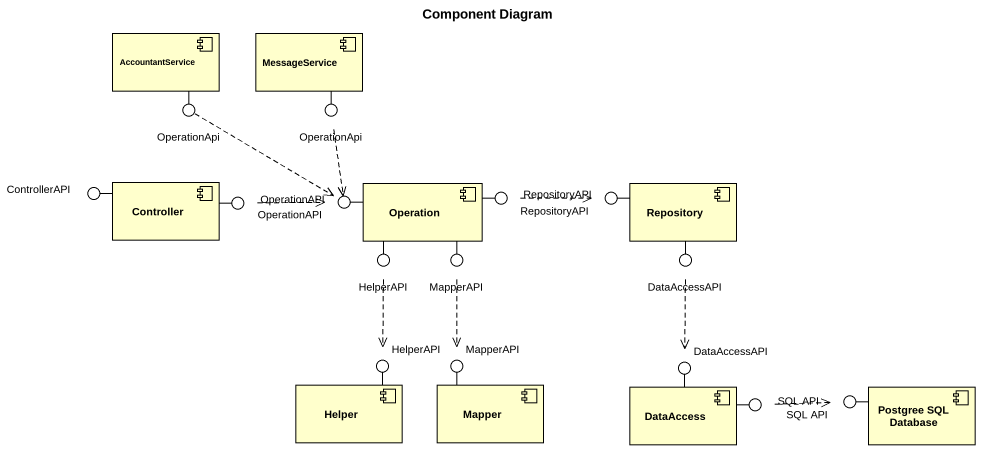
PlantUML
@startuml
title Component Diagram
component AccountantService
component MessageService
() OperationApi
() "OperationApi" as OperationApi_2
() ControllerAPI
component Controller
() OperationAPI
() "OperationAPI" as OperationAPI_2
component Operation
() RepositoryAPI
() "RepositoryAPI" as RepositoryAPI_2
component Repository
() HelperAPI
() MapperAPI
() DataAccessAPI
component Helper
() "HelperAPI" as HelperAPI_2
component Mapper
() "MapperAPI" as MapperAPI_2
component DataAccess
() "DataAccessAPI" as DataAccessAPI_2
component "Postgree SQL Database" as Postgree_SQL_Database
() "SQL API" as SQL_API
() "SQL API" as SQL_API_2
AccountantService -- OperationApi
MessageService -- OperationApi_2
Controller -left- ControllerAPI
Controller -right- OperationAPI
Operation -left- OperationAPI_2
Operation -right- RepositoryAPI
Repository -left- RepositoryAPI_2
Operation -- HelperAPI
Operation -- MapperAPI
Repository -- DataAccessAPI
Helper -up- HelperAPI_2
Mapper -up- MapperAPI_2
DataAccess -up- DataAccessAPI_2
DataAccess -right- SQL_API
Postgree_SQL_Database -left- SQL_API_2
OperationApi .right.> OperationAPI_2
OperationApi_2 ..> OperationAPI_2
OperationAPI .right.> OperationAPI_2
RepositoryAPI .right.> RepositoryAPI_2
HelperAPI ..> HelperAPI_2
MapperAPI ..> MapperAPI_2
DataAccessAPI ..> DataAccessAPI_2
SQL_API .right.> SQL_API_2
@enduml
